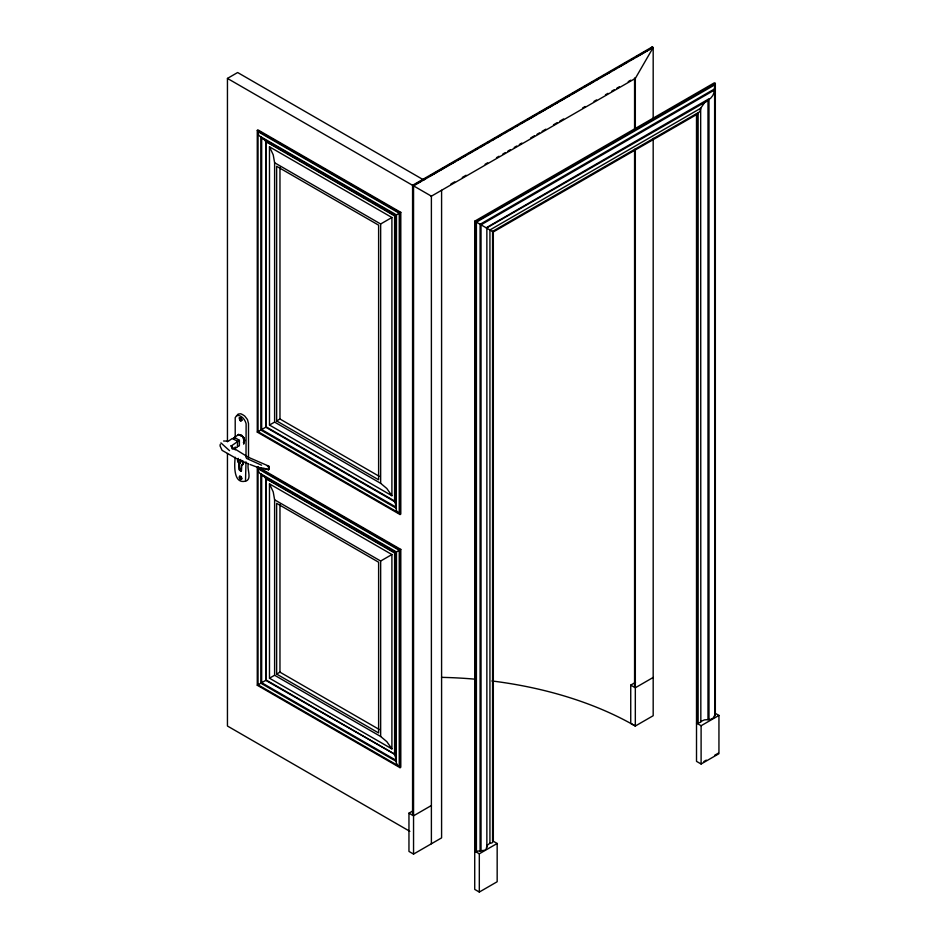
<?xml version="1.0" encoding="UTF-8"?>
<svg xmlns="http://www.w3.org/2000/svg" width="939" height="939" viewBox="0 0 939 939"><rect width="100%" height="100%" fill="white"/><g stroke="black" fill="none" stroke-linecap="round" stroke-linejoin="round"><path stroke-width="1.41" d="M245.995 461.894L245.502 481.144C232.872 484.418 234.48 463.584 235.22 457.258M246.006 457.504L246.124 423.759C245.126 419.651 241.429 414.838 236.769 415.437L235.208 417.667L235.208 438.196M243.694 463.162L241.793 465.005L241.44 470.991A1.479 0.857 60 0 1 240.807 470.991L239.433 469.383L239.128 463.338M220.266 444.288L220.055 445.908L222.073 450.344L237.743 459.312L248.283 463.772M396.469 214.855L396.258 509.701L396.845 511.356L399.263 513.199L399.263 213.235L258.037 131.695L258.425 134.711L259.563 136.049L395.202 214.127M396.469 551.909L396.258 762.855L397.995 765.86L399.263 766.353L399.263 550.289L258.037 468.749L257.838 470.099L259.563 473.103L395.202 551.181M232.884 449.323L237.356 447.117L237.649 441.224L232.191 438.525L228.459 441.13L223.599 441.013M237.649 446.483L239.375 445.779L239.41 440.332L234.562 437.398L232.907 438.572M250.02 464.488L257.415 467.258L268.613 469.688L268.613 466.061L248.225 457.211L231.546 446.894L230.912 445.591M395.777 504.443L394.615 501.614L394.615 215.923L265.749 141.519L263.871 139.101L261.664 137.986L261.664 429.557L395.636 506.907L395.882 505.792M395.777 757.609L394.615 754.768L394.615 552.977L265.749 478.573L263.871 476.143L261.664 475.04L261.664 682.723L395.636 760.062L395.882 758.947M266.899 465.603L268.613 466.061L268.73 467.599M240.736 459.453L240.396 460.415A2.477 1.432 60 0 1 240.361 462.904L240.149 463.608L239.668 459.993M240.795 435.027L244.081 437.961L244.762 440.72L243.365 442.527M238.025 458.737L238.201 461.73M237.098 415.707L238.048 414.111L240.748 413.77A18.475 10.658 60 0 1 244.739 416.071L247.438 419.522L248.506 423.536L248.506 457.833M268.812 468.643L268.613 469.688L263.636 468.197M653.18 119.3L653.18 47.513L652.206 46.95L650.786 48.171M635.327 129.688L635.327 78.418L653.18 47.513L413.547 185.863L412.573 185.3L412.573 815.252M476.402 851.286L484.888 850.264L486.179 849.032L487.048 845.405L489.935 843.234L489.935 229.961L700.67 108.29L700.834 722.091L697.278 723.523L697.278 114.182L700.165 110.943L700.67 108.29L704.426 102.797L710.717 98.161L712.854 95.438L714.145 92.233L714.896 84.792L476.402 222.156L476.402 851.286L475.697 851.696L475.697 221.745L715.33 83.395L715.33 713.347L718.945 715.436L718.945 753.7L701.104 764.006L696.515 761.353L696.515 113.748M268.613 466.061L268.613 469.688M649.729 49.239L650.269 48.593M238.295 458.361L237.497 460.533L239.069 463.866L239.14 469.793L240.83 471.237L241.3 465.169L242.45 464.735L242.908 462.821L242.109 460.615M234.245 437.762L238.576 434.428L241.98 435.896L243.964 437.75L243.729 443.854L243.964 437.75M231.886 448.725L231.464 445.849L239.41 440.332M714.145 717.419L710.717 719.391L704.426 719.896L700.67 721.563M242.121 435.52L240.02 435.332M237.943 434.945L238.576 434.428L241.98 435.896M227.449 441.788L227.449 78.418L237.637 72.526L423.853 180.042M257.274 130.38L258.037 129.934L400.8 212.355L400.8 514.079L400.037 514.525L257.274 432.104L257.274 130.38L400.037 212.801L400.8 212.355M273.836 145.604L265.749 141.519L265.749 427.21L394.615 501.614M412.573 185.3L652.206 46.95M413.148 185.629L420.766 181.239M423.301 179.772L425.837 178.316M429.639 176.109L455.004 161.473M466.425 154.876L457.539 160.006L460.169 158.644M468.96 153.409L472.763 151.214M480.369 146.824L484.184 144.629M486.719 143.162L489.254 141.695M491.79 140.228L495.592 138.033M498.128 136.566L501.942 134.371M504.478 132.904L507.013 131.448M509.548 129.981L513.351 127.786M515.887 126.319L518.422 124.852M520.957 123.385L524.772 121.19M527.307 119.723L536.181 114.605M538.716 113.138L552.672 105.086M555.207 103.619L570.431 94.827M572.966 93.36L581.84 88.243M584.387 86.775L593.26 81.646M595.796 80.179L599.598 77.984M602.134 76.529L604.681 75.061M607.216 73.594L611.019 71.399M613.554 69.932L616.09 68.465M618.625 66.998L622.428 64.803M624.975 63.347L627.51 61.88M631.313 59.685L633.848 58.218M636.384 56.751L647.804 50.166M418.348 182.788L420.883 181.321M429.757 176.203L437.351 171.814M439.886 170.346L443.689 168.151M451.295 163.762L455.098 161.567M462.704 157.177L466.495 154.982M480.439 146.942L482.975 145.475M486.778 143.28L489.313 141.812M491.848 140.357L494.372 138.89M498.175 136.695L500.71 135.228M509.584 130.11L512.119 128.643M515.922 126.448L518.457 124.993M527.319 119.875L534.925 115.485M538.728 113.29L546.334 108.901M548.857 107.433L552.66 105.238M555.195 103.771L557.731 102.316M560.266 100.849L564.069 98.654M566.604 97.187L569.14 95.731M571.675 94.264L575.466 92.069M584.34 86.951L586.875 85.484M589.41 84.029L591.946 82.562M595.749 80.367L598.284 78.899M607.146 73.782L609.681 72.315M618.555 67.197L627.428 62.08M636.29 56.95L643.896 52.561M646.431 51.105L650.234 48.91M391.903 495.722L386.809 488.48L380.659 483.315L380.659 223.987L391.903 217.496L269.481 146.813L269.481 425.05L391.903 495.722L391.903 217.496M394.615 215.923L395.882 215.195M396.258 214.972L399.263 213.235M450.896 184.021L454.699 181.826M462.293 177.436L466.096 175.253M485.099 164.278L487.634 162.811M496.496 157.693L499.032 156.238M502.834 154.043L505.37 152.576M507.893 151.109L510.429 149.653M514.232 147.458L516.767 145.991M519.302 144.536L521.838 143.068M530.699 137.951L534.502 135.756M537.038 134.289L539.561 132.833M542.096 131.366L545.899 129.171M553.505 124.781L557.297 122.586M559.832 121.131L563.635 118.936M582.638 107.962L585.173 106.506M594.035 101.377L596.57 99.921M605.432 94.804L607.967 93.337M611.77 91.142L614.306 89.686M616.841 88.219L619.376 86.752M628.238 81.634L630.773 80.179M635.327 78.418L431.388 196.169L430.625 195.723M474.723 221.181L714.356 82.832L715.33 83.395L714.626 84.616L714.755 715.882L714.755 88.818L480.099 224.292L474.723 221.181L474.723 889.397L479.313 892.05L497.165 881.744L497.165 843.48L492.576 840.828L492.576 231.487M713.828 90.414L481.026 224.82L481.026 850.828M486.578 228.024L707.994 100.52L707.994 719.79M697.278 114.182L493.327 231.933L493.327 841.274L491.966 842.94L489.935 843.234M257.274 432.104L260.842 430.039L260.842 136.554M261.664 429.557L266.253 426.916L266.253 141.226M269.481 425.05L274.611 422.092L274.611 162.752L273.214 154.841L269.481 146.813M276.641 420.918L378.617 479.794L378.617 225.16L276.641 166.285L276.641 420.918L279.963 419.005L379.415 476.425M257.274 467.422L258.037 466.988L400.8 549.409L400.8 767.233L400.037 767.679L257.274 685.259L257.274 467.422L400.037 549.843L400.8 549.409M273.836 482.658L265.749 478.573L265.749 680.364L395.131 754.475L266.253 680.071L261.664 682.723M391.903 748.888L386.809 741.634L380.659 736.481L380.659 561.029L391.903 554.538L269.481 483.867L269.481 678.204L391.903 748.888L391.903 554.538M394.615 552.977L395.882 552.249M396.258 552.026L399.263 550.289M257.274 685.259L260.842 683.193L260.842 473.608M269.481 678.204L274.611 675.247L274.611 499.806L273.214 491.895L269.481 483.867M276.641 674.073L378.617 732.948L378.617 562.215L276.641 503.339L276.641 674.073L279.963 672.16L379.415 729.58M441.588 190.277L441.588 837.881L413.547 854.079L408.958 851.427L408.958 813.162L412.526 811.096M653.18 138.338L653.18 715.729L635.327 726.023L630.738 723.382L630.738 685.106L635.503 682.36M635.421 686.832L634.576 687.325L634.576 149.759M431.388 805.509L413.547 815.815L408.958 813.162M653.18 677.453L635.327 687.759L630.738 685.106M714.626 713.746L715.33 713.347M713.828 716.422L714.755 715.882M474.723 851.133L479.313 853.786L497.165 843.48M696.515 723.089L701.104 725.73L718.945 715.436M703.91 761.494L706.292 760.121M714.614 755.32L718.182 753.254M245.76 481.12C252.497 479.148 246.311 468.127 248.506 463.549M241.793 465.005L242.227 464.946A3.909 2.254 60 0 0 242.919 464.453L243.26 462.387M257.415 467.258L262.216 468.268M244.081 437.961L242.978 437.562L243.952 440.344M261.582 465.204L246.464 458.396M240.161 435.45L241.757 436.201M227.449 78.418L412.385 185.194M486.179 227.801L708.98 98.806L708.98 719.215M261.664 137.986L395.636 215.336L395.636 506.907M276.371 147.059L285.21 152.165M287.733 153.632L296.583 158.738M299.107 160.193L302.898 162.377M305.421 163.844L307.945 165.299M310.48 166.755L358.487 194.479M361.01 195.934L364.802 198.129M367.325 199.584L369.86 201.04M372.384 202.495L376.175 204.69M378.699 206.146L381.222 207.601M383.758 209.068L392.596 214.174M274.611 162.752L380.659 223.987M274.611 422.092L380.659 483.315M266.253 426.916L395.131 501.32M260.842 430.039L396.469 508.339M399.263 513.199L258.037 431.658L258.037 131.695M261.664 475.04L395.636 552.39L395.636 760.062M276.371 484.113L290.268 492.142M292.792 493.597L296.583 495.792M299.107 497.247L307.945 502.353M310.48 503.809L335.751 518.398M338.275 519.854L347.113 524.96M349.648 526.427L358.487 531.533M361.01 532.988L364.802 535.171M367.325 536.639L369.86 538.094M372.384 539.549L381.222 544.655M383.758 546.111L395.131 552.684M274.611 499.806L380.659 561.029M274.611 675.247L380.659 736.481M260.842 683.193L396.469 761.494M399.263 766.353L258.037 684.813L258.037 468.749M409.85 831.344L227.449 726.023L227.449 453.502M220.911 442.891L229.527 450.661M240.724 470.556L239.75 469.007M231.464 445.849L231.91 447.081M239.21 477.705L239.645 476.061L240.959 476.531L241.945 478.831L240.807 479.629A2.089 1.209 60 0 1 239.633 478.585M235.208 446.999L235.208 449.922M701.104 725.73L701.104 764.006M698.123 723.03L698.123 112.715L492.482 231.44L493.327 231.933L480.099 224.292L480.099 851.356M635.327 148.726L635.327 726.023A288.414 166.52 0 0 0 491.93 680.963M634.576 77.984L634.576 129.242M486.86 228.189L486.86 847.459M479.313 853.786L479.313 892.05M431.388 843.774L431.388 196.169L413.547 185.863L413.547 854.079M400.037 212.801L400.037 514.525M400.037 549.843L400.037 767.679M279.963 167.306L279.963 419.005M279.963 504.349L279.963 672.16M266.253 478.28L266.253 680.071M441.541 677.359A288.414 166.52 0 0 1 476.214 679.284M240.231 420.414A1.561 0.904 60 0 0 240.654 420.707L241.253 420.766A1.561 0.904 60 0 0 241.616 419.627L240.666 418.184L239.504 418.395A1.561 0.904 60 0 0 239.856 419.956M240.865 479.242A1.561 0.904 60 0 0 241.253 479.23L241.616 478.08A1.561 0.904 60 0 0 240.666 476.636L240.032 476.413A1.561 0.904 60 0 0 239.457 477.329M238.893 463.021A3.909 2.254 60 0 1 238.189 461.73M242.685 460.638A3.909 2.254 60 0 1 243.26 462.375M239.351 417.785L240.384 420.93L241.945 420.379A2.007 1.162 60 0 0 240.689 417.843L239.351 417.785M477.834 148.292L475.298 149.747L477.904 148.397"/></g></svg>
